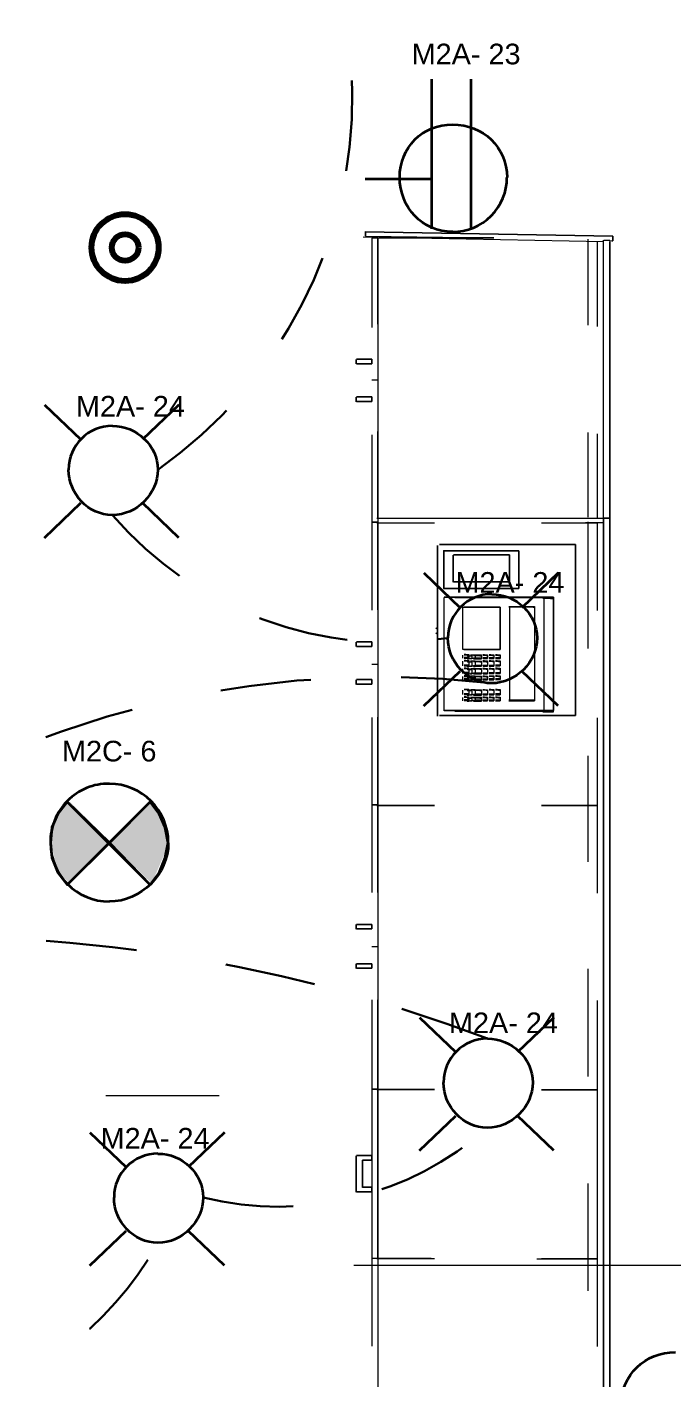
# Model space of a CAD drawing. Header units: millimetres. Extents: x 0.7 to 36.3, y 0.6 to 47.9.
# Drawn here: x 26.948 to 27.66, y 12.315 to 13.806 of the extents above; entities that cross this region are included whole.
import ezdxf

# ---------------------------------------------------------------- set-up
doc = ezdxf.new("R2010")
doc.units = ezdxf.units.MM
doc.header["$LTSCALE"] = 0.007
doc.linetypes.add('HIDDEN', pattern=[9.525, 6.35, -3.175])
doc.layers.add('Dotted', color=1, linetype='HIDDEN', lineweight=30, true_color=0xff0000)
doc.layers.add('PDF2_Geometry', color=7, linetype='Continuous')
doc.layers.add('PDF_Text', color=7, linetype='Continuous')
doc.layers.add('PDF2_Solid Fills', color=7, linetype='Continuous', true_color=0x7f7f7f)
doc.layers.add('PDF_Geometry', color=7, linetype='Continuous', true_color=0x777777)
doc.styles.add('PDF Arial', font='arial.ttf')

msp = doc.modelspace()

# ---------------------------------------------------------------- hatches: boundary and pattern name
at = {"layer": 'PDF2_Solid Fills', "transparency": 33554559}
for points in [[(27.0386, 12.9083), (26.9952, 12.9516), (26.9919, 12.9516), (26.9752, 12.925), (26.9736, 12.9083), (26.9819, 12.8733), (26.9936, 12.8633)], [(27.1002, 12.9283), (27.0852, 12.9516), (27.0819, 12.9516), (27.0386, 12.9083), (27.0852, 12.8616), (27.1019, 12.9)]]:
    msp.add_hatch(color=256, dxfattribs=at).paths.add_polyline_path(points)

# ---------------------------------------------------------------- linework, layer by layer
at = {"layer": 'Dotted', "color": 0, "linetype": 'Continuous', "lineweight": 200}
for radius in [0.0369, 0.0147]:
    msp.add_circle((27.0559, 13.5629), radius, dxfattribs=at)
at = {"layer": 'Dotted', "linetype": 'HIDDEN', "lineweight": 30}
for centre, radius, start, end in [((26.8041, 13.7297), 0.5024, 304.9589, 56.2892), ((27.3491, 13.5334), 0.406, 220.8485, 278.9099), ((27.3381, 12.0246), 1.0648, 83.4121, 129.5247), ((26.8446, 11.0871), 1.7158, 69.1438, 94.4849), ((27.2254, 12.8531), 0.348, 256.1499, 311.3972), ((26.7719, 12.6417), 0.3655, 280.6884, 331.1521)]:
    msp.add_arc(centre, radius, start, end, dxfattribs=at)
at = {"layer": 'PDF2_Geometry', "lineweight": 35}
for points in [[(27.3938, 13.7486), (27.3938, 13.5836)], [(27.4372, 13.7486), (27.4372, 13.5836)], [(27.3205, 13.6386), (27.3938, 13.6386)], [(27.0836, 12.86), (26.9919, 12.9516)], [(26.9919, 12.86), (27.0836, 12.9516)]]:
    msp.add_lwpolyline(points, dxfattribs=at)
msp.add_lwpolyline([(27.1036, 12.9066, 0.413494), (27.0386, 12.9716, 0.423077), (26.9736, 12.9066, 0.413494), (27.0386, 12.8416)], format="xyb", dxfattribs=at)
for points in [[(27.0386, 12.9066), (26.9919, 12.9516), (26.9819, 12.9383), (26.9752, 12.9233), (26.9736, 12.9066), (26.9752, 12.89), (26.9819, 12.8733), (26.9919, 12.86)], [(27.0386, 12.9066), (27.0836, 12.86), (27.0936, 12.8733), (27.1002, 12.89), (27.1036, 12.9066), (27.1002, 12.9233), (27.0936, 12.9383), (27.0836, 12.9516)]]:
    msp.add_lwpolyline(points, close=True, dxfattribs=at)
msp.add_arc((27.4174, 13.64), 0.0597, 269.7603, 0.2397, dxfattribs=at)
for points in [[(27.3588, 13.6403), (27.3588, 13.6736), (27.3838, 13.6986), (27.4172, 13.6986)], [(27.4172, 13.6986), (27.4505, 13.6986), (27.4772, 13.6736), (27.4772, 13.6403)], [(27.4172, 13.5803), (27.3838, 13.5803), (27.3588, 13.6069), (27.3588, 13.6403)], [(27.1036, 12.9066), (27.1036, 12.8716), (27.0736, 12.8416), (27.0386, 12.8416)], [(27.603, 12.2865), (27.603, 12.3198), (27.6296, 12.3448), (27.663, 12.3448)]]:
    msp.add_open_spline(points, degree=3, dxfattribs=at)
at = {"layer": 'PDF_Geometry', "lineweight": 9}
for points in [[(27.5835, 13.5693), (27.3185, 13.5743)], [(27.3209, 13.5755), (27.4626, 13.5738)], [(27.3279, 13.5731), (27.3279, 13.4748)], [(27.3348, 13.4783), (27.3348, 13.5733), (27.3281, 13.5733)], [(27.3348, 13.5733), (27.3348, 13.2649), (27.3348, 13.3599)], [(27.5663, 13.5723), (27.5663, 13.4773)], [(27.5766, 13.5692), (27.5766, 13.4758)], [(27.5835, 11.9227), (27.5835, 13.2643), (27.5835, 13.571)], [(27.5839, 13.5711), (27.5905, 13.5711), (27.5905, 13.2644), (27.5905, 11.9228), (27.5839, 11.9228), (27.5905, 11.9228), (27.5905, 13.2594), (27.5905, 13.5694)], [(27.5939, 13.5753), (27.5939, 13.5703)], [(27.5939, 13.5703), (27.5939, 13.5753)], [(27.3348, 13.4166), (27.3281, 13.4166)], [(27.5663, 13.359), (27.5663, 13.2656)], [(27.3279, 13.3565), (27.3279, 13.2598), (27.3279, 13.1631)], [(27.5766, 13.3575), (27.5766, 13.2642)], [(27.3336, 13.2643), (27.5835, 13.2643), (27.5835, 11.9227), (27.5835, 12.0594)], [(27.3336, 13.2594), (27.397, 13.2594)], [(27.3348, 13.2649), (27.3348, 11.8666)], [(27.3348, 13.1632), (27.3348, 13.2599)], [(27.5151, 13.2592), (27.5766, 13.2592), (27.5766, 13.1625)], [(27.5835, 13.1226), (27.5835, 13.2593), (27.5636, 13.2593)], [(27.5663, 13.2606), (27.5663, 13.1206)], [(27.4903, 13.1868), (27.4903, 13.2285)], [(27.4903, 13.2285), (27.4903, 13.1868)], [(27.4903, 13.1868), (27.407, 13.1868)], [(27.407, 13.1868), (27.4903, 13.1868)], [(27.4074, 13.177), (27.4074, 13.052)], [(27.4078, 13.1773), (27.5179, 13.1773), (27.5179, 13.0523), (27.4078, 13.0523)], [(27.4177, 13.1772), (27.4078, 13.1772)], [(27.4212, 13.1772), (27.4178, 13.1772)], [(27.5183, 13.1774), (27.5283, 13.1774), (27.4183, 13.1774), (27.5283, 13.1774), (27.5283, 13.0524), (27.4183, 13.0524), (27.5283, 13.0524), (27.5183, 13.0524)], [(27.5179, 13.1765), (27.4197, 13.1765)], [(27.4279, 13.1665), (27.4696, 13.1665), (27.4296, 13.1665)], [(27.4281, 13.1665), (27.4281, 13.1199)], [(27.4696, 13.1665), (27.4696, 13.1665)], [(27.4792, 13.1671), (27.5075, 13.1671), (27.5075, 13.0638), (27.4792, 13.0638)], [(27.5059, 13.1663), (27.5075, 13.1663), (27.4792, 13.1663)], [(27.4799, 13.1674), (27.4799, 13.0641)], [(27.5075, 13.1663), (27.5075, 13.063)], [(27.5249, 13.1758), (27.5283, 13.1758), (27.5166, 13.1758)], [(27.5283, 13.1774), (27.5283, 13.0524)], [(27.5283, 13.0509), (27.5283, 13.1758)], [(27.3988, 13.1428), (27.4005, 13.1444), (27.4005, 13.1428), (27.4005, 13.1377), (27.4005, 13.1361)], [(27.4005, 13.1444), (27.4005, 13.1428), (27.4005, 13.1377), (27.4005, 13.1361), (27.3988, 13.1377)], [(27.4005, 13.1444), (27.4005, 13.1444)], [(27.4005, 13.1386), (27.4005, 13.1386)], [(27.4296, 13.1198), (27.4696, 13.1198), (27.4279, 13.1198)], [(27.4281, 13.1132), (27.4281, 13.1099)], [(27.4281, 13.1066), (27.4281, 13.1016)], [(27.4316, 13.1141), (27.4299, 13.1141)], [(27.4299, 13.1107), (27.4316, 13.1107)], [(27.4316, 13.1074), (27.4299, 13.1074)], [(27.43, 13.1141), (27.435, 13.1141), (27.435, 13.1108), (27.43, 13.1108)], [(27.4333, 13.1133), (27.435, 13.1133), (27.43, 13.1133)], [(27.43, 13.11), (27.435, 13.11), (27.4333, 13.11)], [(27.43, 13.1075), (27.435, 13.1075), (27.435, 13.1025), (27.43, 13.1025)], [(27.4333, 13.1067), (27.435, 13.1067), (27.43, 13.1067)], [(27.435, 13.1125), (27.4333, 13.1125)], [(27.4333, 13.1092), (27.435, 13.1092)], [(27.435, 13.1059), (27.4333, 13.1059)], [(27.4334, 13.1126), (27.4385, 13.1126), (27.4385, 13.1093), (27.4334, 13.1093)], [(27.4334, 13.1059), (27.4385, 13.1059), (27.4385, 13.1009), (27.4334, 13.1009)], [(27.435, 13.1133), (27.435, 13.11)], [(27.435, 13.1067), (27.435, 13.1017)], [(27.4402, 13.1134), (27.4419, 13.1134), (27.4369, 13.1134)], [(27.4369, 13.1101), (27.4419, 13.1101), (27.4402, 13.1101)], [(27.4402, 13.1068), (27.4419, 13.1068), (27.4369, 13.1068)], [(27.4419, 13.1127), (27.4402, 13.1127)], [(27.4402, 13.1093), (27.4419, 13.1093)], [(27.4419, 13.106), (27.4402, 13.106)], [(27.4419, 13.1134), (27.4419, 13.1101)], [(27.4419, 13.1068), (27.4419, 13.1018)], [(27.4421, 13.1136), (27.4488, 13.1136), (27.4488, 13.1102), (27.4421, 13.1102)], [(27.4471, 13.1128), (27.4488, 13.1128), (27.4421, 13.1128)], [(27.4421, 13.1094), (27.4488, 13.1094), (27.4471, 13.1094)], [(27.4421, 13.1069), (27.4488, 13.1069), (27.4488, 13.1019), (27.4421, 13.1019)], [(27.4471, 13.1061), (27.4488, 13.1061), (27.4421, 13.1061)], [(27.4488, 13.1128), (27.4488, 13.1094)], [(27.4488, 13.1061), (27.4488, 13.1011)], [(27.4523, 13.1136), (27.4506, 13.1136)], [(27.4506, 13.1103), (27.4523, 13.1103)], [(27.4523, 13.107), (27.4506, 13.107)], [(27.4507, 13.1137), (27.4557, 13.1137), (27.4557, 13.1103), (27.4507, 13.1103)], [(27.454, 13.1129), (27.4557, 13.1129), (27.4507, 13.1129)], [(27.4507, 13.1096), (27.4557, 13.1096), (27.454, 13.1096)], [(27.4507, 13.107), (27.4557, 13.107), (27.4557, 13.102), (27.4507, 13.102)], [(27.454, 13.1062), (27.4557, 13.1062), (27.4507, 13.1062)], [(27.4557, 13.1129), (27.4557, 13.1096)], [(27.4557, 13.1062), (27.4557, 13.1012)], [(27.4592, 13.1137), (27.4575, 13.1137)], [(27.4575, 13.1104), (27.4592, 13.1104)], [(27.4592, 13.1071), (27.4575, 13.1071)], [(27.4576, 13.1138), (27.4626, 13.1138), (27.4626, 13.1105), (27.4576, 13.1105)], [(27.461, 13.113), (27.4626, 13.113), (27.4576, 13.113)], [(27.4576, 13.1097), (27.4626, 13.1097), (27.461, 13.1097)], [(27.4576, 13.1071), (27.4626, 13.1071), (27.4626, 13.1021), (27.4576, 13.1021)], [(27.461, 13.1063), (27.4626, 13.1063), (27.4576, 13.1063)], [(27.4626, 13.113), (27.4626, 13.1097)], [(27.4626, 13.1063), (27.4626, 13.1013)], [(27.4661, 13.1139), (27.4644, 13.1139)], [(27.4644, 13.1105), (27.4661, 13.1105)], [(27.4661, 13.1072), (27.4644, 13.1072)], [(27.4645, 13.1139), (27.4696, 13.1139), (27.4696, 13.1106), (27.4645, 13.1106)], [(27.4679, 13.1131), (27.4696, 13.1131), (27.4645, 13.1131)], [(27.4645, 13.1098), (27.4696, 13.1098), (27.4679, 13.1098)], [(27.4645, 13.1072), (27.4696, 13.1072), (27.4696, 13.1023), (27.4645, 13.1023)], [(27.4679, 13.1064), (27.4696, 13.1064), (27.4645, 13.1064)], [(27.4696, 13.1198), (27.4696, 13.1198)], [(27.4696, 13.1131), (27.4696, 13.1098)], [(27.4696, 13.1064), (27.4696, 13.1015)], [(27.3348, 13.1032), (27.3281, 13.1032)], [(27.4281, 13.0982), (27.4281, 13.0932)], [(27.4299, 13.1024), (27.4316, 13.1024)], [(27.4316, 13.0991), (27.4299, 13.0991)], [(27.4299, 13.0941), (27.4316, 13.0941)], [(27.4316, 13.0907), (27.4299, 13.0907)], [(27.43, 13.1017), (27.435, 13.1017), (27.4333, 13.1017)], [(27.43, 13.0991), (27.435, 13.0991), (27.435, 13.0941), (27.43, 13.0941)], [(27.4333, 13.0983), (27.435, 13.0983), (27.43, 13.0983)], [(27.43, 13.0933), (27.435, 13.0933), (27.4333, 13.0933)], [(27.43, 13.0908), (27.435, 13.0908), (27.435, 13.0875), (27.43, 13.0875)], [(27.4333, 13.1009), (27.435, 13.1009)], [(27.435, 13.0975), (27.4333, 13.0975)], [(27.4333, 13.0925), (27.435, 13.0925)], [(27.4334, 13.0976), (27.4385, 13.0976), (27.4385, 13.0926), (27.4334, 13.0926)], [(27.435, 13.0983), (27.435, 13.0933)], [(27.4369, 13.1018), (27.4419, 13.1018), (27.4402, 13.1018)], [(27.4402, 13.0984), (27.4419, 13.0984), (27.4369, 13.0984)], [(27.4369, 13.0934), (27.4419, 13.0934), (27.4402, 13.0934)], [(27.4402, 13.101), (27.4419, 13.101)], [(27.4419, 13.0977), (27.4402, 13.0977)], [(27.4402, 13.0927), (27.4419, 13.0927)], [(27.4419, 13.0984), (27.4419, 13.0934)], [(27.4421, 13.1011), (27.4488, 13.1011), (27.4471, 13.1011)], [(27.4421, 13.0986), (27.4488, 13.0986), (27.4488, 13.0936), (27.4421, 13.0936)], [(27.4471, 13.0978), (27.4488, 13.0978), (27.4421, 13.0978)], [(27.4421, 13.0928), (27.4488, 13.0928), (27.4471, 13.0928)], [(27.4488, 13.0978), (27.4488, 13.0928)], [(27.4506, 13.102), (27.4523, 13.102)], [(27.4523, 13.0986), (27.4506, 13.0986)], [(27.4506, 13.0936), (27.4523, 13.0936)], [(27.4507, 13.1012), (27.4557, 13.1012), (27.454, 13.1012)], [(27.4507, 13.0987), (27.4557, 13.0987), (27.4557, 13.0937), (27.4507, 13.0937)], [(27.454, 13.0979), (27.4557, 13.0979), (27.4507, 13.0979)], [(27.4507, 13.0929), (27.4557, 13.0929), (27.454, 13.0929)], [(27.4557, 13.0979), (27.4557, 13.0929)], [(27.4575, 13.1021), (27.4592, 13.1021)], [(27.4592, 13.0987), (27.4575, 13.0987)], [(27.4575, 13.0937), (27.4592, 13.0937)], [(27.4576, 13.1013), (27.4626, 13.1013), (27.461, 13.1013)], [(27.4576, 13.0988), (27.4626, 13.0988), (27.4626, 13.0938), (27.4576, 13.0938)], [(27.461, 13.098), (27.4626, 13.098), (27.4576, 13.098)], [(27.4576, 13.093), (27.4626, 13.093), (27.461, 13.093)], [(27.4626, 13.098), (27.4626, 13.093)], [(27.4644, 13.1022), (27.4661, 13.1022)], [(27.4661, 13.0989), (27.4644, 13.0989)], [(27.4644, 13.0939), (27.4661, 13.0939)], [(27.4645, 13.1015), (27.4696, 13.1015), (27.4679, 13.1015)], [(27.4645, 13.0989), (27.4696, 13.0989), (27.4696, 13.0939), (27.4645, 13.0939)], [(27.4679, 13.0981), (27.4696, 13.0981), (27.4645, 13.0981)], [(27.4645, 13.0931), (27.4696, 13.0931), (27.4679, 13.0931)], [(27.4645, 13.0906), (27.4696, 13.0906), (27.4696, 13.0873), (27.4645, 13.0873)], [(27.4696, 13.0981), (27.4696, 13.0931)], [(27.4281, 13.0899), (27.4281, 13.0866)], [(27.4299, 13.0874), (27.4316, 13.0874)], [(27.4316, 13.0757), (27.4299, 13.0757)], [(27.4333, 13.09), (27.435, 13.09), (27.43, 13.09)], [(27.43, 13.0867), (27.435, 13.0867), (27.4333, 13.0867)], [(27.43, 13.0758), (27.435, 13.0758), (27.435, 13.0708), (27.43, 13.0708)], [(27.435, 13.0892), (27.4333, 13.0892)], [(27.4333, 13.0859), (27.435, 13.0859)], [(27.4334, 13.0893), (27.4385, 13.0893), (27.4385, 13.0859), (27.4334, 13.0859)], [(27.435, 13.09), (27.435, 13.0867)], [(27.4402, 13.0901), (27.4419, 13.0901), (27.4369, 13.0901)], [(27.4369, 13.0868), (27.4419, 13.0868), (27.4402, 13.0868)], [(27.4419, 13.0893), (27.4402, 13.0893)], [(27.4402, 13.086), (27.4419, 13.086)], [(27.4419, 13.0901), (27.4419, 13.0868)], [(27.4421, 13.0902), (27.4488, 13.0902), (27.4488, 13.0869), (27.4421, 13.0869)], [(27.4471, 13.0894), (27.4488, 13.0894), (27.4421, 13.0894)], [(27.4421, 13.0861), (27.4488, 13.0861), (27.4471, 13.0861)], [(27.4488, 13.0894), (27.4488, 13.0861)], [(27.4523, 13.0903), (27.4506, 13.0903)], [(27.4506, 13.087), (27.4523, 13.087)], [(27.4507, 13.0904), (27.4557, 13.0904), (27.4557, 13.087), (27.4507, 13.087)], [(27.454, 13.0896), (27.4557, 13.0896), (27.4507, 13.0896)], [(27.4507, 13.0862), (27.4557, 13.0862), (27.454, 13.0862)], [(27.4557, 13.0896), (27.4557, 13.0862)], [(27.4592, 13.0904), (27.4575, 13.0904)], [(27.4575, 13.0871), (27.4592, 13.0871)], [(27.4576, 13.0905), (27.4626, 13.0905), (27.4626, 13.0871), (27.4576, 13.0871)], [(27.461, 13.0897), (27.4626, 13.0897), (27.4576, 13.0897)], [(27.4576, 13.0863), (27.4626, 13.0863), (27.461, 13.0863)], [(27.4626, 13.0897), (27.4626, 13.0863)], [(27.4661, 13.0905), (27.4644, 13.0905)], [(27.4644, 13.0872), (27.4661, 13.0872)], [(27.4679, 13.0898), (27.4696, 13.0898), (27.4645, 13.0898)], [(27.4645, 13.0865), (27.4696, 13.0865), (27.4679, 13.0865)], [(27.4696, 13.0898), (27.4696, 13.0865)], [(27.4281, 13.0749), (27.4281, 13.0699)], [(27.4281, 13.0666), (27.4281, 13.0632)], [(27.4299, 13.0707), (27.4316, 13.0707)], [(27.4316, 13.0674), (27.4299, 13.0674)], [(27.4299, 13.0641), (27.4316, 13.0641)], [(27.4333, 13.075), (27.435, 13.075), (27.43, 13.075)], [(27.43, 13.07), (27.435, 13.07), (27.4333, 13.07)], [(27.43, 13.0675), (27.435, 13.0675), (27.435, 13.0641), (27.43, 13.0641)], [(27.4333, 13.0667), (27.435, 13.0667), (27.43, 13.0667)], [(27.43, 13.0633), (27.435, 13.0633), (27.4333, 13.0633)], [(27.435, 13.0742), (27.4333, 13.0742)], [(27.4333, 13.0692), (27.435, 13.0692)], [(27.435, 13.0659), (27.4333, 13.0659)], [(27.4333, 13.0625), (27.435, 13.0625)], [(27.4334, 13.0743), (27.4385, 13.0743), (27.4385, 13.0693), (27.4334, 13.0693)], [(27.4334, 13.0659), (27.4385, 13.0659), (27.4385, 13.0626), (27.4334, 13.0626)], [(27.435, 13.075), (27.435, 13.07)], [(27.435, 13.0667), (27.435, 13.0633)], [(27.4402, 13.0751), (27.4419, 13.0751), (27.4369, 13.0751)], [(27.4369, 13.0701), (27.4419, 13.0701), (27.4402, 13.0701)], [(27.4402, 13.0668), (27.4419, 13.0668), (27.4369, 13.0668)], [(27.4369, 13.0634), (27.4419, 13.0634), (27.4402, 13.0634)], [(27.4419, 13.0743), (27.4402, 13.0743)], [(27.4402, 13.0693), (27.4419, 13.0693)], [(27.4419, 13.066), (27.4402, 13.066)], [(27.4402, 13.0627), (27.4419, 13.0627)], [(27.4419, 13.0751), (27.4419, 13.0701)], [(27.4419, 13.0668), (27.4419, 13.0634)], [(27.4421, 13.0752), (27.4488, 13.0752), (27.4488, 13.0702), (27.4421, 13.0702)], [(27.4471, 13.0744), (27.4488, 13.0744), (27.4421, 13.0744)], [(27.4421, 13.0694), (27.4488, 13.0694), (27.4471, 13.0694)], [(27.4421, 13.0669), (27.4488, 13.0669), (27.4488, 13.0636), (27.4421, 13.0636)], [(27.4471, 13.0661), (27.4488, 13.0661), (27.4421, 13.0661)], [(27.4421, 13.0628), (27.4488, 13.0628), (27.4471, 13.0628)], [(27.4488, 13.0744), (27.4488, 13.0694)], [(27.4488, 13.0661), (27.4488, 13.0628)], [(27.4523, 13.0753), (27.4506, 13.0753)], [(27.4506, 13.0703), (27.4523, 13.0703)], [(27.4523, 13.067), (27.4506, 13.067)], [(27.4506, 13.0636), (27.4523, 13.0636)], [(27.4507, 13.0753), (27.4557, 13.0753), (27.4557, 13.0703), (27.4507, 13.0703)], [(27.454, 13.0746), (27.4557, 13.0746), (27.4507, 13.0746)], [(27.4507, 13.0696), (27.4557, 13.0696), (27.454, 13.0696)], [(27.4507, 13.067), (27.4557, 13.067), (27.4557, 13.0637), (27.4507, 13.0637)], [(27.454, 13.0662), (27.4557, 13.0662), (27.4507, 13.0662)], [(27.4507, 13.0629), (27.4557, 13.0629), (27.454, 13.0629)], [(27.4557, 13.0746), (27.4557, 13.0696)], [(27.4557, 13.0662), (27.4557, 13.0629)], [(27.4592, 13.0754), (27.4575, 13.0754)], [(27.4575, 13.0704), (27.4592, 13.0704)], [(27.4592, 13.0671), (27.4575, 13.0671)], [(27.4575, 13.0637), (27.4592, 13.0637)], [(27.4576, 13.0755), (27.4626, 13.0755), (27.4626, 13.0705), (27.4576, 13.0705)], [(27.461, 13.0747), (27.4626, 13.0747), (27.4576, 13.0747)], [(27.4576, 13.0697), (27.4626, 13.0697), (27.461, 13.0697)], [(27.4576, 13.0671), (27.4626, 13.0671), (27.4626, 13.0638), (27.4576, 13.0638)], [(27.461, 13.0663), (27.4626, 13.0663), (27.4576, 13.0663)], [(27.4576, 13.063), (27.4626, 13.063), (27.461, 13.063)], [(27.4626, 13.0747), (27.4626, 13.0697)], [(27.4626, 13.0663), (27.4626, 13.063)], [(27.4661, 13.0755), (27.4644, 13.0755)], [(27.4644, 13.0705), (27.4661, 13.0705)], [(27.4661, 13.0672), (27.4644, 13.0672)], [(27.4644, 13.0639), (27.4661, 13.0639)], [(27.4645, 13.0756), (27.4696, 13.0756), (27.4696, 13.0706), (27.4645, 13.0706)], [(27.4679, 13.0748), (27.4696, 13.0748), (27.4645, 13.0748)], [(27.4645, 13.0698), (27.4696, 13.0698), (27.4679, 13.0698)], [(27.4645, 13.0672), (27.4696, 13.0672), (27.4696, 13.0639), (27.4645, 13.0639)], [(27.4679, 13.0665), (27.4696, 13.0665), (27.4645, 13.0665)], [(27.4645, 13.0631), (27.4696, 13.0631), (27.4679, 13.0631)], [(27.4696, 13.0748), (27.4696, 13.0698)], [(27.4696, 13.0665), (27.4696, 13.0631)], [(27.4792, 13.063), (27.5075, 13.063), (27.5059, 13.063)], [(27.4078, 13.0522), (27.4177, 13.0522)], [(27.4178, 13.0522), (27.4212, 13.0522)], [(27.4197, 13.0515), (27.5179, 13.0515)], [(27.5166, 13.0509), (27.5283, 13.0509), (27.5249, 13.0509)], [(27.3279, 13.0448), (27.3279, 12.9481), (27.3279, 12.8515)], [(27.3348, 12.8516), (27.3348, 12.9483), (27.3281, 12.9483), (27.3348, 12.9483), (27.3348, 13.0449)], [(27.5766, 13.0442), (27.5766, 12.9475), (27.5151, 12.9475), (27.5766, 12.9475), (27.5766, 12.8509)], [(27.5663, 13.0023), (27.5663, 12.8856)], [(27.5835, 12.886), (27.5835, 13.0043)], [(27.3348, 12.7916), (27.3281, 12.7916)], [(27.5663, 12.7673), (27.5663, 12.6489)], [(27.5835, 12.6493), (27.5835, 12.7677)], [(27.3279, 12.7331), (27.3279, 12.6348), (27.3279, 12.4482), (27.3279, 12.3515)], [(27.3281, 12.4483), (27.3348, 12.4483), (27.3348, 12.6349), (27.3281, 12.6349), (27.3348, 12.6349), (27.3348, 12.7333)], [(27.5766, 12.7326), (27.5766, 12.6342), (27.5151, 12.6342), (27.5766, 12.6342), (27.5766, 12.4476), (27.5151, 12.4476)], [(27.0347, 12.6278), (27.1597, 12.6278)], [(27.3106, 12.5612), (27.3106, 12.5212)], [(27.3106, 12.5212), (27.3106, 12.5612)], [(27.3106, 12.5612), (27.3106, 12.5212)], [(27.3106, 12.5212), (27.3106, 12.5612)], [(27.3279, 12.5615), (27.3113, 12.5615)], [(27.3113, 12.5615), (27.3279, 12.5615)], [(27.3279, 12.5615), (27.3113, 12.5615)], [(27.3113, 12.5615), (27.3279, 12.5615)], [(27.3279, 12.5615), (27.3113, 12.5615)], [(27.3113, 12.5615), (27.3279, 12.5615)], [(27.3176, 12.5563), (27.3176, 12.5263)], [(27.3176, 12.5263), (27.3176, 12.5563)], [(27.3176, 12.5563), (27.3176, 12.5263)], [(27.3176, 12.5263), (27.3176, 12.5563)], [(27.3179, 12.5565), (27.3279, 12.5565)], [(27.3179, 12.5565), (27.3279, 12.5565)], [(27.3179, 12.5565), (27.3279, 12.5565)], [(27.3179, 12.5565), (27.3279, 12.5565)], [(27.3279, 12.5615), (27.3279, 12.5565)], [(27.3279, 12.5565), (27.3279, 12.5615)], [(27.3279, 12.5615), (27.3279, 12.5565)], [(27.3279, 12.5565), (27.3279, 12.5615)], [(27.3279, 12.5615), (27.3279, 12.5565)], [(27.3279, 12.5565), (27.3279, 12.5615)], [(27.5663, 12.5306), (27.5663, 12.4122)], [(27.5835, 12.4143), (27.5835, 12.531)], [(27.3081, 12.4406), (27.8081, 12.4406)], [(27.3285, 12.4484), (27.3936, 12.4484)], [(27.397, 12.4477), (27.3336, 12.4477)], [(27.51, 12.4476), (27.5766, 12.4476), (27.5766, 12.3509)]]:
    msp.add_lwpolyline(points, dxfattribs=at)
for points in [[(27.5939, 13.5753), (27.3205, 13.5803)], [(27.321, 13.5805), (27.321, 13.5755)], [(27.3359, 13.5738), (27.4626, 13.5738)], [(27.5939, 13.5703), (27.5922, 13.5703)], [(27.3106, 13.4345), (27.3106, 13.4395)], [(27.3279, 13.4348), (27.3179, 13.4348), (27.3279, 13.4348), (27.3279, 13.4398), (27.3179, 13.4398), (27.3279, 13.4398), (27.3113, 13.4398), (27.3279, 13.4398)], [(27.3279, 13.4348), (27.3113, 13.4348)], [(27.3279, 13.4398), (27.3279, 13.4348)], [(27.3106, 13.3928), (27.3106, 13.3978)], [(27.3279, 13.3981), (27.3279, 13.3931), (27.3113, 13.3931), (27.3279, 13.3931), (27.3179, 13.3931), (27.3279, 13.3931), (27.3279, 13.3981), (27.3179, 13.3981)], [(27.3113, 13.3981), (27.3279, 13.3981)], [(27.3279, 13.3931), (27.3279, 13.3981)], [(27.3281, 13.2599), (27.3348, 13.2599)], [(27.5905, 13.2644), (27.5839, 13.2644)], [(27.4005, 13.0461), (27.4005, 13.2344)], [(27.4005, 13.0544), (27.4005, 13.2261)], [(27.4025, 13.2354), (27.5525, 13.2354)], [(27.4903, 13.2285), (27.407, 13.2285)], [(27.4903, 13.2285), (27.407, 13.2285)], [(27.4074, 13.187), (27.4074, 13.2287)], [(27.4074, 13.187), (27.4074, 13.2287)], [(27.4903, 13.1868), (27.4903, 13.2285)], [(27.5525, 13.047), (27.5525, 13.2354)], [(27.4177, 13.1939), (27.4177, 13.2238)], [(27.4799, 13.2241), (27.4182, 13.2241)], [(27.4799, 13.1941), (27.4799, 13.2241)], [(27.4903, 13.1868), (27.407, 13.1868)], [(27.4799, 13.1941), (27.4182, 13.1941)], [(27.4696, 13.1198), (27.4696, 13.1665)], [(27.4005, 13.1435), (27.4005, 13.1419), (27.4005, 13.1402), (27.4005, 13.1386), (27.4005, 13.1402), (27.4005, 13.1419)], [(27.3106, 13.1228), (27.3106, 13.1278)], [(27.3279, 13.1231), (27.3179, 13.1231), (27.3279, 13.1231), (27.3279, 13.1281), (27.3179, 13.1281), (27.3279, 13.1281), (27.3113, 13.1281), (27.3279, 13.1281)], [(27.3279, 13.1231), (27.3113, 13.1231)], [(27.3279, 13.1281), (27.3279, 13.1231)], [(27.3106, 13.0812), (27.3106, 13.0862)], [(27.3279, 13.0865), (27.3279, 13.0815), (27.3113, 13.0815), (27.3279, 13.0815), (27.3179, 13.0815), (27.3279, 13.0815), (27.3279, 13.0865), (27.3179, 13.0865)], [(27.3113, 13.0865), (27.3279, 13.0865)], [(27.3279, 13.0815), (27.3279, 13.0865)], [(27.4025, 13.047), (27.5525, 13.047)], [(27.3336, 12.9477), (27.397, 12.9477)], [(27.3106, 12.8112), (27.3106, 12.8162)], [(27.3279, 12.8115), (27.3179, 12.8115), (27.3279, 12.8115), (27.3279, 12.8165), (27.3179, 12.8165), (27.3279, 12.8165), (27.3113, 12.8165), (27.3279, 12.8165)], [(27.3279, 12.8115), (27.3113, 12.8115)], [(27.3279, 12.8165), (27.3279, 12.8115)], [(27.3106, 12.7679), (27.3106, 12.7729)], [(27.3279, 12.7731), (27.3279, 12.7681), (27.3113, 12.7681), (27.3279, 12.7681), (27.3179, 12.7681), (27.3279, 12.7681), (27.3279, 12.7731), (27.3179, 12.7731)], [(27.3113, 12.7731), (27.3279, 12.7731)], [(27.3279, 12.7681), (27.3279, 12.7731)], [(27.397, 12.6344), (27.3336, 12.6344)], [(27.3106, 12.5612), (27.3106, 12.5212)], [(27.3106, 12.5612), (27.3106, 12.5212)], [(27.3279, 12.5615), (27.3113, 12.5615)], [(27.3176, 12.5563), (27.3176, 12.5263)], [(27.3176, 12.5563), (27.3176, 12.5263)], [(27.3279, 12.5565), (27.3179, 12.5565)], [(27.3279, 12.5565), (27.3179, 12.5565)], [(27.3279, 12.5615), (27.3279, 12.5565)], [(27.3179, 12.5265), (27.3279, 12.5265), (27.3279, 12.5215), (27.3113, 12.5215), (27.3279, 12.5215), (27.3113, 12.5215), (27.3279, 12.5215), (27.3113, 12.5215), (27.3279, 12.5215), (27.3113, 12.5215), (27.3279, 12.5215), (27.3279, 12.5265), (27.3179, 12.5265), (27.3279, 12.5265), (27.3279, 12.5215), (27.3279, 12.5265), (27.3179, 12.5265), (27.3279, 12.5265), (27.3279, 12.5215), (27.3279, 12.5265), (27.3179, 12.5265), (27.3279, 12.5265), (27.3279, 12.5215), (27.3279, 12.5265)]]:
    msp.add_lwpolyline(points, close=True, dxfattribs=at)
at = {"layer": 'PDF_Geometry', "lineweight": 35}
for points in [[(26.967, 13.3896), (27.007, 13.3513)], [(27.1153, 13.3896), (27.0753, 13.3513)], [(26.967, 13.2429), (27.007, 13.2813)], [(27.1153, 13.2429), (27.0753, 13.2813)], [(27.3853, 13.2041), (27.4253, 13.1657)], [(27.5336, 13.2041), (27.4936, 13.1657)], [(27.3853, 13.0574), (27.4253, 13.0957)], [(27.5336, 13.0574), (27.4936, 13.0957)], [(27.3805, 12.7138), (27.4205, 12.6755)], [(27.5288, 12.7138), (27.4888, 12.6755)], [(27.3805, 12.5671), (27.4205, 12.6055)], [(27.5288, 12.5671), (27.4888, 12.6055)], [(27.0171, 12.587), (27.0571, 12.5486)], [(27.1654, 12.587), (27.1254, 12.5486)], [(27.0171, 12.4403), (27.0571, 12.4786)], [(27.1654, 12.4403), (27.1254, 12.4786)]]:
    msp.add_lwpolyline(points, dxfattribs=at)
for centre in [(27.042, 13.3179), (27.4603, 13.1324), (27.4555, 12.6421), (27.0921, 12.5153)]:
    msp.add_arc(centre, 0.0484, 90.0411, 179.9589, dxfattribs=at)
for points in [[(27.042, 13.3663), (27.0686, 13.3663), (27.092, 13.3446), (27.092, 13.3179)], [(27.042, 13.2679), (27.0153, 13.2679), (26.9936, 13.2913), (26.9936, 13.3179)], [(27.092, 13.3179), (27.092, 13.2913), (27.0686, 13.2679), (27.042, 13.2679)], [(27.4603, 13.1807), (27.4869, 13.1807), (27.5103, 13.1591), (27.5103, 13.1324)], [(27.4603, 13.0824), (27.4336, 13.0824), (27.4119, 13.1057), (27.4119, 13.1324)], [(27.5103, 13.1324), (27.5103, 13.1057), (27.4869, 13.0824), (27.4603, 13.0824)], [(27.4555, 12.6905), (27.4821, 12.6905), (27.5055, 12.6688), (27.5055, 12.6421)], [(27.4555, 12.5921), (27.4288, 12.5921), (27.4071, 12.6155), (27.4071, 12.6421)], [(27.5055, 12.6421), (27.5055, 12.6155), (27.4821, 12.5921), (27.4555, 12.5921)], [(27.0921, 12.5636), (27.1187, 12.5636), (27.1421, 12.542), (27.1421, 12.5153)], [(27.0921, 12.4653), (27.0654, 12.4653), (27.0437, 12.4886), (27.0437, 12.5153)], [(27.1421, 12.5153), (27.1421, 12.4886), (27.1187, 12.4653), (27.0921, 12.4653)]]:
    msp.add_open_spline(points, degree=3, dxfattribs=at)

# ---------------------------------------------------------------- texts
at = {"layer": 'PDF_Text', "char_height": 0.02276, "attachment_point": 4, "style": 'PDF Arial'}
for s, insert in [('M2A- 23', (27.3719, 13.7762)), ('M2A- 24', (27.0017, 13.3879)), ('M2A- 24', (27.4203, 13.1936)), ('M2C- 6', (26.9863, 13.0074)), ('M2A- 24', (27.4131, 12.7079)), ('M2A- 24', (27.0289, 12.5806))]:
    msp.add_mtext(s, dxfattribs=dict(at, insert=insert))

doc.saveas('drawing.dxf')
